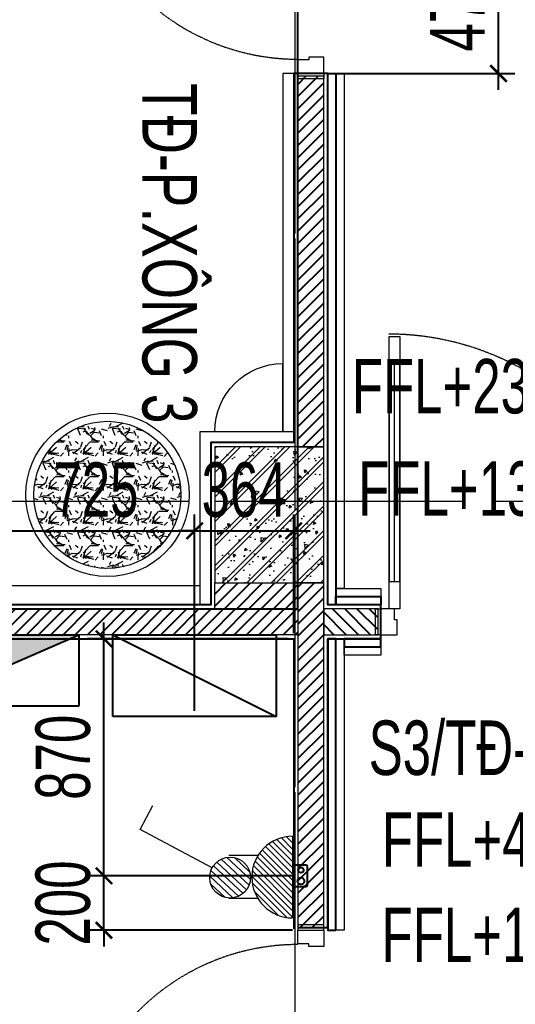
# Model space of a CAD drawing. Header units: millimetres. Extents: x -343543 to 400519, y -115663 to 104219.
# Drawn here: x -315775 to -313955, y 8153 to 11767 of the extents above; entities that cross this region are included whole.
import ezdxf
from ezdxf.xclip import XClip

# ---------------------------------------------------------------- set-up
doc = ezdxf.new("R2010")
doc.units = ezdxf.units.MM
doc.header["$XCLIPFRAME"] = 0
doc.linetypes.add('XREF MAT BANG TUONG XAY$0$01.Xref _MB T1$0$HIDDEN', pattern=[9.524999999999999, 6.35, -3.175])
doc.linetypes.add('XREF MAT BANG TUONG XAY$0$CENTER', pattern=[50.800000000000004, 31.75, -6.35, 6.35, -6.35])
doc.layers.get('0').update_dxf_attribs({"color": 231, "lineweight": 0})
doc.layers.get('DefPoints').update_dxf_attribs({"color": 191})
for name, color, linetype in [('0-----E-Lighting', 2, 'Continuous'), ('E-text', 3, 'Continuous'), ('Gen Điện', 6, 'Continuous'), ('HP', 1, 'Continuous'), ('XREF MAT BANG TUONG XAY$0$A-FNSH', 8, 'Continuous'), ('XREF MAT BANG TUONG XAY$0$A-FURN', 8, 'Continuous'), ('XREF MAT BANG TUONG XAY$0$A-PATT', 8, 'Continuous'), ('đế âm', 1, 'Continuous')]:
    doc.layers.add(name, color=color, linetype=linetype)
for name, color, linetype, lineweight in [('03. Xref_KyHieuChieuSang$0$1-INNO-E-Lighting', 3, 'Continuous', 5), ('1-INNO-E-Socket', 4, 'Continuous', 5), ('A-PATT', 252, 'Continuous', 9), ('A-SYMBOLS', 10, 'Continuous', 13), ('E - EQ', 10, 'Continuous', 25), ('RSA -DIM', 231, 'Continuous', 0), ('SME-E-POW-NOTE', 134, 'Continuous', 18), ('XREF MAT BANG TUONG XAY$0$$0$A-WALL-INT', 8, 'Continuous', 9), ('XREF MAT BANG TUONG XAY$0$01.Xref _MB T1$0$A-DOOR', 8, 'Continuous', 9), ('XREF MAT BANG TUONG XAY$0$01.Xref _MB T1$0$A-FNSH', 8, 'Continuous', 9), ('XREF MAT BANG TUONG XAY$0$01.Xref _MB T1$0$A-HIDD-LO', 8, 'XREF MAT BANG TUONG XAY$0$01.Xref _MB T1$0$HIDDEN', 9), ('XREF MAT BANG TUONG XAY$0$01.Xref _MB T1$0$A-WALL-INT', 8, 'Continuous', 9), ('XREF MAT BANG TUONG XAY$0$A-FINE', 8, 'Continuous', 25), ('XREF MAT BANG TUONG XAY$0$A-GRID', 8, 'XREF MAT BANG TUONG XAY$0$CENTER', 15), ('XREF MAT BANG TUONG XAY$0$A-WALL-INT', 8, 'Continuous', 9), ('XREF MAT BANG TUONG XAY$0$xref_IKIGAI_Cot$0$A-FNSH', 8, 'Continuous', 9), ('XREF MAT BANG TUONG XAY$0$xref_IKIGAI_Cot$0$A-PATT', 8, 'Continuous', 5)]:
    doc.layers.add(name, color=color, linetype=linetype, lineweight=lineweight)
doc.layers.add('fix lightting red', color=1, linetype='Continuous', lineweight=5, true_color=0xff0000)
doc.styles.add('SM-DIMTEXT', font='SME.shx', dxfattribs={"width": 0.7})
doc.styles.add('SM-TEXTTITLE', font='arial.ttf', dxfattribs={"width": 0.7, "height": 600})
doc.styles.add('SME-TEXT', font='sme.shx', dxfattribs={"width": 0.7})
doc.dimstyles.new('SDIM-100', dxfattribs={"dimscale": 100, "dimtxt": 2, "dimasz": 0.6, "dimexe": 0.6, "dimexo": 0.2, "dimgap": 0.5, "dimtad": 1, "dimdec": 0, "dimzin": 12, "dimtxsty": 'SM-DIMTEXT', "dimblk": 'ARCHTICK', "dimblk1": 'ARCHTICK', "dimblk2": 'ARCHTICK', "dimcen": 0.12, "dimdle": 0.6, "dimclrd": 7, "dimclre": 8, "dimadec": 0, "dimazin": 3, "dimtfac": 2, "dimtix": 1, "dimtmove": 1, "dimatfit": 3, "dimfxl": 1, "dimtzin": 0, "dimarcsym": 1})

# ---------------------------------------------------------------- blocks, each defined once
blk = doc.blocks.new('*U167')
at = {"color": 8}
blk.add_line((70.00000000000045, 99.99999999999963), (70.00000000000819, 900.0000000000579), dxfattribs=at)
for points in [[(50, -2.423323916802841e-13), (50.00000000000887, 1000.000000000058), (90.00000000000887, 1000.000000000058), (90, -4.333561340814704e-13)], [(50.00000000000045, 99.99999999999973), (90.00000000000045, 99.99999999999959), (90.00000000000819, 900.0000000000579), (50.00000000000819, 900.0000000000579)], [(19.99999999999955, -94.99998551682388), (79.99999999999932, -94.99998551682414), (79.99999999999977, -40.00000000000042), (69.99999999999977, -40.00000000000036), (70, -3.591605449536798e-13), (20, -1.026172985581946e-13)], [(1120.000000000058, -94.99998551683275), (1060.000000000058, -94.99998551683247), (1060.000000000058, -40.0000000000086), (1070.000000000058, -40.00000000000865), (1070.000000000058, -8.701678638499512e-12), (1120.000000000058, -8.929800175464593e-12)]]:
    blk.add_lwpolyline(points, close=True, dxfattribs=at)
at = {"layer": 'XREF MAT BANG TUONG XAY$0$01.Xref _MB T1$0$A-FNSH', "color": 8}
for points in [[(19.99999999999955, -94.99998551682388), (-4.547473508864641e-13, -94.99998551682377), (0, 0), (20, -1.026172985581946e-13)], [(1120.000000000058, -94.99998551683275), (1140.000000000058, -94.9999855168328), (1140.000000000058, -9.003995764592384e-12), (1120.000000000058, -8.929800175464593e-12)]]:
    blk.add_lwpolyline(points, close=True, dxfattribs=at)
at = {"layer": 'XREF MAT BANG TUONG XAY$0$01.Xref _MB T1$0$A-HIDD-LO', "color": 8, "ltscale": 0.3}
blk.add_arc((47.50000000000159, -2.12452210895869e-13), 1008.333333333387, 359.9999999999996, 90, dxfattribs=at)
blk = doc.blocks.new('*U164')
at = {"color": 8}
blk.add_line((-69.99999999999969, 100.0000000000002), (-70.00000000000114, 699.9999999999711), dxfattribs=at)
for points in [[(-50, 1.56319401867222e-13), (-50.00000000000084, 799.999999999971), (-90.00000000000085, 799.9999999999712), (-90, 2.842170943040401e-13)], [(-49.9999999999997, 100.0000000000001), (-89.99999999999969, 100.0000000000003), (-90.00000000000114, 699.9999999999712), (-50.00000000000114, 699.999999999971)], [(-919.9999999999711, -94.98306980792928), (-859.9999999999711, -94.98306980792947), (-859.999999999971, -40.00000000000015), (-869.999999999971, -40.00000000000012), (-869.9999999999709, -1.70530256582424e-13), (-919.9999999999709, 0)], [(-20.00000000000041, -94.98306980792918), (-80.00000000000017, -94.98306980792896), (-80.00000000000014, -39.99999999999978), (-70.00000000000014, -39.99999999999979), (-70, 1.989519660128281e-13), (-20, 5.684341886080801e-14)]]:
    blk.add_lwpolyline(points, close=True, dxfattribs=at)
at = {"layer": 'XREF MAT BANG TUONG XAY$0$01.Xref _MB T1$0$A-FNSH', "color": 8}
for points in [[(-919.9999999999711, -94.98306980792928), (-939.9999999999711, -94.98306980792916), (-939.9999999999709, 8.526512829121202e-14), (-919.9999999999709, 0)], [(-20.00000000000041, -94.98306980792918), (-2.975808282895906e-13, -94.98306980792923), (0, 0), (-20, 5.684341886080801e-14)]]:
    blk.add_lwpolyline(points, close=True, dxfattribs=at)
at = {"layer": 'XREF MAT BANG TUONG XAY$0$01.Xref _MB T1$0$A-HIDD-LO', "color": 8, "ltscale": 0.3}
blk.add_arc((-42.49999999999932, 1.463717976809085e-13), 824.9999999999739, 89.99999999999962, 180, dxfattribs=at)
blk = doc.blocks.new('XREF MAT BANG TUONG XAY$0$00.xref_IKIGAI_Truc')
at = {"layer": 'XREF MAT BANG TUONG XAY$0$A-GRID', "color": 8, "ltscale": 20}
for points in [[(23800, -3895.000007497932), (23800, 22924.43548412589)], [(-2907.525181142613, 10000), (42750.0013740146, 10000)]]:
    blk.add_lwpolyline(points, dxfattribs=at)
blk = doc.blocks.new('*U165')
at = {"color": 8}
blk.add_line((70.00000000000045, 99.99999999999963), (70.00000000000671, 699.9999999999415), dxfattribs=at)
for points in [[(50, -2.423323916802836e-13), (50.00000000000716, 799.9999999999415), (90.00000000000728, 799.9999999999415), (90, -4.333561340814704e-13)], [(50.00000000000045, 99.99999999999973), (90.00000000000045, 99.99999999999959), (90.00000000000671, 699.9999999999415), (50.00000000000671, 699.9999999999415)], [(19.99999999999966, -94.99998551682388), (79.99999999999943, -94.99998551682414), (79.99999999999989, -40.00000000000042), (69.99999999999989, -40.00000000000036), (70, -3.591605449536798e-13), (20, -1.026172985581946e-13)], [(919.9999999999412, -94.99998551683116), (859.9999999999412, -94.99998551683088), (859.9999999999416, -40.00000000000701), (869.9999999999416, -40.00000000000706), (869.9999999999418, -7.107071464308561e-12), (919.9999999999418, -7.335193001273643e-12)]]:
    blk.add_lwpolyline(points, close=True, dxfattribs=at)
at = {"layer": 'XREF MAT BANG TUONG XAY$0$01.Xref _MB T1$0$A-FNSH', "color": 8}
for points in [[(19.99999999999966, -94.99998551682388), (-4.547473508864641e-13, -94.99998551682377), (0, 0), (20, -1.026172985581946e-13)], [(919.9999999999412, -94.99998551683116), (939.9999999999412, -94.99998551683119), (939.9999999999418, -7.409388590401433e-12), (919.9999999999418, -7.335193001273643e-12)]]:
    blk.add_lwpolyline(points, close=True, dxfattribs=at)
at = {"layer": 'XREF MAT BANG TUONG XAY$0$01.Xref _MB T1$0$A-HIDD-LO', "color": 8, "ltscale": 0.3}
blk.add_arc((42.49999999999864, -1.924822268344633e-13), 824.9999999999471, 359.9999999999996, 90, dxfattribs=at)
blk = doc.blocks.new('XREF MAT BANG TUONG XAY$0$xref_IKIGAI_Cot')
at = {"layer": 'XREF MAT BANG TUONG XAY$0$xref_IKIGAI_Cot$0$A-PATT'}
h = blk.add_hatch(dxfattribs=at)
h.set_pattern_fill('BT-01', color=8, scale=15, angle=180, pattern_type=2)
h.set_pattern_definition([(230, (23725.00135492516, 9920.000000172178), (-107.589027390113, 9.412820247389279), [11.25, -123.75]), (175, (23725.00135492516, 9920.000000172178), (20.81270004194999, -112.8288200550018), [9, -99]), (280.4514, (23716.03560292516, 9920.784401172177), (-86.77640725710324, -103.415931309143), [9.5610285, -105.1713168]), (226.1842, (23725.00135492516, 9890.000000172178), (-160.0861572938467, 24.82785214935273), [16.875, -185.625]), (276.6356, (23711.66084317516, 9892.068996222177), (-140.1994058323055, -146.1176806350662), [14.3415432, -157.75695]), (171.1842, (23725.00135492516, 9890.000000172178), (-140.1992917700441, -146.1177901387987), [13.5, -148.5]), (201, (23710.00135492516, 9897.500000172178), (-89.53605781776923, 60.39283359980084), [11.25, -123.75]), (146, (23710.00135492516, 9897.500000172178), (-36.49729978823727, -108.772506757028), [8.999999999999998, -98.99999999999999]), (251.4514, (23702.54001997516, 9902.532741072177), (-126.0333942872235, -48.37957450649284), [9.5610285, -105.1713168]), (217.5, (23725.00135492516, 9920.000000172178), (-1.823978297593607, -49.93407807469672), [0, -97.8, 0, -100.5, 0, -99.375]), (187.5, (23725.00135492516, 9920.000000172178), (-39.4604306163223, -59.16175678235403), [0, -57.29999999999999, 0, -95.54999999999998, 0, -37.87499999999999]), (147.4999999999999, (23758.45135492516, 9920.000000172178), (-80.07336542586135, 3.383230760156973), [0, -37.5, 0, -117, 0, -155.25]), (137.5, (23773.45135492516, 9920.000000172178), (-87.47792540135794, -15.01574734984765), [0, -48.75, 0, -77.69999999999999, 0, -110.25]), (225, (23725.00135492516, 9920.000000172178), (45.0780573006424, -45.07805730064241), []), (225, (23725.00135492516, 9901.625000172178), (45.0780573006424, -45.07805730064241), [])])
h.paths.add_polyline_path([(23905.00135492516, 10200.00000017218), (23505.00135492516, 10200.00000017218), (23505.00135492516, 9700.000000172178), (23905.00135492516, 9700.000000172178)])
at = {"layer": 'XREF MAT BANG TUONG XAY$0$A-GRID', "color": 8, "ltscale": 20}
for points in [[(23800, -3895.000007497932), (23800, 22924.43548412589)], [(-2907.525181142613, 10000), (42750.0013740146, 10000)]]:
    blk.add_lwpolyline(points, dxfattribs=at)
at = {"layer": 'XREF MAT BANG TUONG XAY$0$xref_IKIGAI_Cot$0$A-FNSH', "color": 8}
blk.add_lwpolyline([(23905.00135492516, 10200.00000017218), (23505.00135492516, 10200.00000017218), (23505.00135492516, 9700.000000172178), (23905.00135492516, 9700.000000172178)], close=True, dxfattribs=at)
blk = doc.blocks.new('*U239')
at = {"layer": 'XREF MAT BANG TUONG XAY$0$A-PATT'}
h = blk.add_hatch(dxfattribs=at)
h.set_pattern_fill('ANSI31', color=8, scale=10)
h.set_pattern_definition([(45, (43066.79105138639, -11178.56439682681), (-22.45064030267288, 22.45064030267288), [])])
h.paths.add_polyline_path([(-38.69831128977239, 47.5), (7581.30310214434, 47.5), (7581.30310214434, -47.5), (-38.69831128977239, -47.5)])
at = {"layer": 'XREF MAT BANG TUONG XAY$0$A-WALL-INT', "color": 8}
blk.add_lwpolyline([(-38.69831128977239, 47.5), (7581.30310214434, 47.5), (7581.30310214434, -47.5), (-38.69831128977239, -47.5)], close=True, dxfattribs=at)
blk = doc.blocks.new('*U237')
at = {"layer": 'XREF MAT BANG TUONG XAY$0$A-PATT'}
h = blk.add_hatch(dxfattribs=at)
h.set_pattern_fill('ANSI31', color=8, scale=10)
h.set_pattern_definition([(45, (36711.78865714205, -11178.56439682681), (-22.45064030267288, 22.45064030267288), [])])
h.paths.add_polyline_path([(-38.69831128977239, 47.5), (1226.300707899991, 47.5), (1226.300707899991, -47.5), (-38.69831128977239, -47.5)])
at = {"layer": 'XREF MAT BANG TUONG XAY$0$A-WALL-INT', "color": 8}
blk.add_lwpolyline([(-38.69831128977239, 47.5), (1226.300707899991, 47.5), (1226.300707899991, -47.5), (-38.69831128977239, -47.5)], close=True, dxfattribs=at)
blk = doc.blocks.new('*U242')
at = {"layer": 'XREF MAT BANG TUONG XAY$0$A-PATT'}
h = blk.add_hatch(dxfattribs=at)
h.set_pattern_fill('ANSI31', color=8, scale=10)
h.set_pattern_definition([(45, (36806.78954159181, -11178.56439682681), (-22.45064030267288, 22.45064030267288), [])])
h.paths.add_polyline_path([(-38.69831128977239, 47.5), (1321.301592349759, 47.5), (1321.301592349759, -47.5), (-38.69831128977239, -47.5)])
at = {"layer": 'XREF MAT BANG TUONG XAY$0$A-WALL-INT', "color": 8}
blk.add_lwpolyline([(-38.69831128977239, 47.5), (1321.301592349759, 47.5), (1321.301592349759, -47.5), (-38.69831128977239, -47.5)], close=True, dxfattribs=at)
blk = doc.blocks.new('*U263')
at = {"layer": 'XREF MAT BANG TUONG XAY$0$A-PATT'}
h = blk.add_hatch(dxfattribs=at)
h.set_pattern_fill('ANSI31', color=8, scale=10)
h.set_pattern_definition([(45, (35751.78042193659, -11178.56439682681), (-22.45064030267288, 22.45064030267288), [])])
h.paths.add_polyline_path([(-38.69831128977239, 47.5), (266.2924726945494, 47.5), (266.2924726945494, -47.5), (-38.69831128977239, -47.5)])
at = {"layer": 'XREF MAT BANG TUONG XAY$0$A-WALL-INT', "color": 8}
blk.add_lwpolyline([(-38.69831128977239, 47.5), (266.2924726945494, 47.5), (266.2924726945494, -47.5), (-38.69831128977239, -47.5)], close=True, dxfattribs=at)
blk = doc.blocks.new('*U268')
at = {"layer": 'XREF MAT BANG TUONG XAY$0$A-PATT'}
h = blk.add_hatch(dxfattribs=at)
h.set_pattern_fill('ANSI31', color=8, scale=10)
h.set_pattern_definition([(45, (35646.78031495842, -11178.56439682681), (-22.45064030267288, 22.45064030267288), [])])
h.paths.add_polyline_path([(-38.69831128977239, 47.5), (161.2923657163628, 47.50000000000364), (161.2923657163628, -47.49999999999636), (-38.69831128977239, -47.5)])
at = {"layer": 'XREF MAT BANG TUONG XAY$0$A-WALL-INT', "color": 8}
blk.add_lwpolyline([(-38.69831128977239, 47.5), (161.2923657163628, 47.50000000000364), (161.2923657163628, -47.49999999999636), (-38.69831128977239, -47.5)], close=True, dxfattribs=at)
blk = doc.blocks.new('XREF MAT BANG NOI THAT')
h = blk.add_hatch()
h.set_pattern_fill('GRAVEL', color=8, scale=5)
h.set_pattern_definition([(228.0128, (91.44, 127), (-1016.000863294801, -1143.001404475629), [17.08605, -1691.525]), (184.9697, (80.00999999999999, 114.3), (1524.002465308956, 126.9991037693729), [29.32025, -2902.7]), (132.5104, (50.8, 111.76), (1269.999075916585, -1397.00136462302), [20.6741, -2046.735]), (267.2737, (1.27, 80.00999999999999), (126.9994485414086, 2539.999182668321), [26.70025, -2643.32]), (292.8337, (0, 53.34), (-635.0018027750953, 1524.000866502556), [26.1817, -2591.99]), (357.2737, (10.16, 29.21), (-2539.999182668321, 126.9994485414088), [26.70025, -2643.32]), (37.6942, (36.83000000000001, 27.94), (-1651.001043061997, -1269.998867849245), [35.30969999999999, -3495.655000000001]), (72.2553, (64.77000000000001, 49.53), (889.0017782733598, 2794.00081030182), [33.336, -3300.265]), (121.4296, (74.92999999999999, 81.28), (-1016.000261763224, 1650.998057998635), [26.79065, -2652.275]), (175.2364, (60.96, 104.14), (1396.998902652723, -126.9988081360578), [30.58565, -1498.695]), (222.3974, (30.48, 106.68), (-1524.000045861985, -1396.998182531848), [39.5539, -3915.84]), (138.8141, (127, 78.74), (-888.9994337112369, 761.9988278562003), [13.50025, -1336.53]), (171.4692, (116.84, 87.63), (1650.99747977957, -254.0006400022849), [25.68409999999999, -2542.73]), (225, (91.44, 91.44), (-2.664535259100376e-14, -126.9999134350099), [17.96045, -161.6445]), (203.1986, (82.55000000000001, 106.68), (635.0021412795417, 254.0011137153132), [9.67205, -957.5299999999999]), (291.8014, (73.66000000000001, 102.87), (-127.0000890947255, 381.0002454365932), [13.6783, -670.24]), (30.9638, (78.74, 90.17000000000002), (380.9995977404113, 254.0001979330276), [22.216, -718.3149999999998]), (161.5651, (97.78999999999999, 101.6), (254.0001159090491, -126.9998111232538), [16.06435, -385.545]), (16.38950000000001, (0, 102.87), (1270.000700698468, 380.9992074983902), [22.5044, -2227.94]), (70.3462, (21.59, 109.22), (-507.9985844338254, -1396.99802442725), [18.87995, -1869.11]), (293.1986, (97.78999999999999, 127), (-254.0011137153132, 635.0021412795417), [19.344, -947.86]), (343.6105, (105.41, 109.22), (-1270.000700698467, 380.9992074983905), [22.5044, -2227.94]), (339.444, (0, 24.13), (-635.0007882127956, 253.9996918025069), [21.70175, -1063.385]), (294.7751, (20.32, 16.51), (-634.998520181342, 1396.999351307834), [18.18359999999999, -1800.18]), (66.80140000000002, (99.06, 0), (254.0011137153134, 635.0021412795415), [19.344, -947.86]), (17.354, (106.68, 17.78), (-1651.000089092998, -507.9992337802816), [21.28915, -2107.619999999999]), (69.444, (36.83000000000001, 0), (-253.9996918025072, -635.0007882127953), [10.8509, -1074.24]), (101.3099, (91.44, 0), (-126.9993731443674, 507.9983730451311), [6.47575, -641.1]), (165.9638, (90.17000000000002, 6.35), (381.0002677348587, -126.9997802061821), [26.1817, -497.4525]), (186.0090000000001, (64.77000000000001, 12.7), (1269.998127221397, 126.9997034273929), [24.26335, -2402.07]), (303.6901, (78.74, 78.74), (-127.0000435653616, 253.999754961592), [18.3162, -439.589]), (353.1572, (88.9, 63.5), (2159.000892832171, -254.001137582742), [31.97785, -3165.8]), (60.94540000000001, (120.65, 59.69), (-507.9988182914545, -888.9978805417061), [13.0754, -1294.47]), (90, (127, 71.12), (-127, 127), [7.62, -119.38]), (120.2564, (62.23, 16.51), (507.9989233418055, -888.9995516238781), [17.64335, -1746.695]), (48.01280000000001, (53.34, 31.75), (1016.0008632948, 1143.001404475629), [34.17215, -1674.44]), (0, (76.2, 57.15), (127, 127), [33.02, -93.97999999999999]), (325.3048, (109.22, 57.15), (-1269.997799547685, 889.0000845242382), [20.0805, -1987.965]), (254.0546, (125.73, 45.72), (-127.0003239850737, -508.0012101601814), [18.49145, -906.085]), (207.646, (120.65, 27.94), (-2412.999152451136, -1270.00079873617), [30.10725, -2980.625]), (175.4261, (93.97999999999999, 13.97), (-1651.000380237375, 126.9993855609731), [31.85145, -3153.29]), (175.4261, (93.97999999999999, 13.97), (-1651.000380237375, 126.9993855609731), [31.85145, -3153.29])])
edge = h.paths.add_edge_path()
edge.add_arc((23110.77654248249, 10023.32097463592), 270, 180, 540)
at = {"color": 8}
for radius in [300, 270]:
    blk.add_circle((23110.77654248249, 10023.32097463592), radius, dxfattribs=at)
blk = doc.blocks.new('01.Xref _MB T1')
at = {"layer": 'XREF MAT BANG TUONG XAY$0$$0$A-WALL-INT', "color": 8}
for points in [[(23980.00768889135, 9680.000012301378), (23950.00768889135, 9680.000012294917), (23950.00988767428, 11569.99980004278), (23980.00988767428, 11569.99980004924)], [(24114.99150487117, 9679.980401614836), (24114.99150487763, 9649.980401614836), (23950.0076888978, 9650.000012294917), (23950.00768889135, 9680.000012294917)], [(23980.00793996577, 8425.000738292792), (23950.00793996577, 8425.000738286331), (23949.99807902015, 9495.000017703716), (23979.99807902015, 9495.000017710174)], [(23979.99836948819, 9434.994189609457), (23979.99809170843, 9464.994189608173), (24114.99186478354, 9465.003132788255), (24114.9921425633, 9435.003132789543)]]:
    blk.add_lwpolyline(points, close=True, dxfattribs=at)
at = {"layer": 'XREF MAT BANG TUONG XAY$0$01.Xref _MB T1$0$A-WALL-INT', "color": 8}
for points in [[(23795.00142333847, 11569.99979988844), (23755.01008219057, 11569.99980020358), (23755.01008219057, 10254.99998942119)], [(23795.00141297612, 10254.99998670262), (23450.01062877173, 10254.99998942118), (23450.01062877173, 9619.999989421216)]]:
    blk.add_lwpolyline(points, dxfattribs=at)
blk.add_lwpolyline([(22210.00141308866, 9689.999989421216), (23450.01062877173, 9689.999989421216), (23450.01062877173, 9619.999989421216), (22210.00141308866, 9619.999989421216)], close=True, dxfattribs=at)
at = {"layer": 'XREF MAT BANG TUONG XAY$0$A-FINE', "color": 8}
blk.add_lwpolyline([(16189.99999931683, 9604.999989421216), (23810.00141265388, 9604.999989421216), (23810.00141265644, 14605.00000237583), (16189.99999931939, 14605.00000237583)], close=True, dxfattribs=at)
at = {"layer": 'XREF MAT BANG TUONG XAY$0$A-FNSH', "color": 8}
for points in [[(23810.01068324504, 8435.000970231877), (23920.00211191265, 8435.000970228824), (23920.00142163211, 9495.000017703716), (24114.9915870478, 9494.989748242215), (24114.9915048715, 9619.989736890011), (23920.00139505479, 9620.0000121524), (23919.99909035853, 11570.00001879016), (23795.00142333847, 11570.00001879009), (23795.00141266092, 10214.99998942119), (23490.01062877173, 10214.99998942118), (23490.01062877173, 9619.999989421216), (20000.0099798869, 9619.999989421216)], [(23794.99213549109, 7520.000897501001), (23794.99213549109, 7424.999989391383), (23589.99213539262, 7424.999989391385), (23589.99213539262, 7310.000001368795), (21315.00010991409, 7310.000000373273), (21315.00010954468, 9494.999984810442), (23794.98287727367, 9494.997038621268), (23794.98287727367, 8430.000924782056)]]:
    blk.add_lwpolyline(points, dxfattribs=at)
at = {"layer": 'XREF MAT BANG TUONG XAY$0$A-FURN', "color": 8}
for points in [[(23949.99909041648, 11570.00001879016), (23950.0076897225, 9620.000012144923), (23920.00768966455, 9620.000012144923), (23919.99909035853, 11570.00001879016)], [(23950.00747015043, 9649.989215037123), (24114.99150487763, 9649.980401614836), (24114.99150487763, 9619.980401556886), (23950.00747015043, 9619.989214979174)], [(23950.0021119706, 8425.001003425305), (23950.00142169006, 9495.000017703716), (23920.00142163211, 9495.000017703716), (23920.00211191265, 8425.001003425305)], [(23979.99835679345, 9465.000017605798), (24114.99186481449, 9464.999790118343), (24114.9915870412, 9494.999790175008), (23979.99807902015, 9495.00001766246)]]:
    blk.add_lwpolyline(points, close=True, dxfattribs=at)
at = {"color": 8}
blk.add_blockref('XREF MAT BANG TUONG XAY$0$00.xref_IKIGAI_Truc', (0.000109863918623887, 0), dxfattribs=at)
ref = blk.add_blockref('XREF MAT BANG TUONG XAY$0$xref_IKIGAI_Cot', (-0.009273172880057245, -1.075099498848431e-05), dxfattribs=at)
XClip(ref).set_block_clipping_path([(-1610.3425959282936, -2225.6693134198044), (41829.12952086335, 21555.881957526355)])
at = {"layer": 'XREF MAT BANG TUONG XAY$0$01.Xref _MB T1$0$A-DOOR', "color": 8, "extrusion": (-1.423519046342821e-14, 2.819433481905707e-13, -1), "xscale": -1, "zscale": -1, "rotation": 269.9999623331528}
blk.add_blockref('*U164', (-23810.01833035221, 12489.99984742171), dxfattribs=at)
at = {"layer": 'XREF MAT BANG TUONG XAY$0$01.Xref _MB T1$0$A-DOOR', "color": 8, "extrusion": (2.819433481905695e-13, 1.423519046342822e-14, -1), "xscale": -1, "zscale": -1, "rotation": 359.9999623331527}
blk.add_blockref('*U167', (-24094.99203080566, 9604.999855283748, 6.930151730318642e-09), dxfattribs=at)
at = {"layer": 'XREF MAT BANG TUONG XAY$0$01.Xref _MB T1$0$A-DOOR', "color": 8, "extrusion": (-1.423519046342826e-14, 2.819433481905707e-13, -1), "xscale": -1, "zscale": -1, "rotation": 269.9999623331528}
blk.add_blockref('*U165', (-23809.99214981895, 7505.000940971573, 1.781710408059664e-09), dxfattribs=at)
at = {"layer": 'XREF MAT BANG TUONG XAY$0$A-FURN', "color": 8, "xscale": -1}
for name, p, rotation in [('*U242', (23857.50140434365, 10238.69838686078), 270), ('*U237', (23857.50140474601, 8473.699281521194), 270), ('*U268', (23943.69971603592, 9557.49999997342), 180)]:
    blk.add_blockref(name, p, dxfattribs=dict(at, rotation=rotation))
at = {"layer": 'XREF MAT BANG TUONG XAY$0$A-FURN', "color": 8}
for name, p in [('*U263', (23543.69039304205, 9652.499989421183)), ('*U239', (16228.69831050955, 9557.49999997342))]:
    blk.add_blockref(name, p, dxfattribs=at)
at = {"layer": 'A-PATT', "color": 8}
blk.add_blockref('XREF MAT BANG NOI THAT', (0, 0), dxfattribs=at)
blk = doc.blocks.new('A$Cc4c314a7')
at = {"layer": 'HP'}
blk.add_lwpolyline([(-300, -300), (-300, 0), (300, 0), (300, -300)], close=True, dxfattribs=at)
blk.add_lwpolyline([(-300, 0), (300, -300)], dxfattribs=at)
blk = doc.blocks.new('*U26')
h = blk.add_hatch(color=9)
h.dxf.hatch_style = 1
h.paths.add_polyline_path([(-350.0000000000002, 400.0000000000144), (1.77635683940025e-13, -399.9999999999854), (-1.77635683940025e-13, 400.0000000000146)])
for p, q in [((-349.9999999999998, -399.9999999999856), (-350.0000000000002, 400.0000000000144)), ((-350.0000000000002, 400.0000000000144), (1.77635683940025e-13, -399.9999999999854)), ((-1.77635683940025e-13, 400.0000000000146), (-350.0000000000002, 400.0000000000144)), ((-1.77635683940025e-13, 400.0000000000146), (1.77635683940025e-13, -399.9999999999854)), ((1.77635683940025e-13, -399.9999999999854), (-349.9999999999998, -399.9999999999856))]:
    blk.add_line(p, q)
blk = doc.blocks.new('*U28')
at = {"layer": '1-INNO-E-Socket'}
h = blk.add_hatch(dxfattribs=at)
h.set_pattern_fill('ANSI31,O', scale=106.9952186539541)
h.set_pattern_definition([(45, (-641.9713119237276, -356.6507288465145), (-9.457130583093537, 9.457130583093537), [])])
h.paths.add_polyline_path([(124.8277550962812, 0, 1), (-124.8277550962812, 0)])
for p, q in [((-65.6896551293321, 106.1453609507516), (-65.6896551293321, 195.3080431623821)), ((65.6896551293321, 106.1453609507516), (65.6896551293321, 195.3080431623821)), ((124.8277550962812, 0), (-124.8277550962812, 0)), ((109.375, 0), (-109.375, 0))]:
    blk.add_line(p, q, dxfattribs=at)
blk.add_arc((0, 0), 124.8277550962798, 0, 180, dxfattribs=at)
blk = doc.blocks.new('*X86')
at = {"color": 0}
for p, q in [((10925.35534641637, 54067.7078335606), (11007.2921664394, 54149.64465358363)), ((10928.37434975985, 54097.24334119857), (10977.75665880143, 54146.62565024015)), ((10930.63708415825, 54046.47306700799), (11028.52693299201, 54144.36291584175)), ((10940.2927761634, 54029.61225471863), (11045.38774528137, 54134.7072238366)), ((10953.41731944371, 54016.22029370445), (11058.77970629555, 54121.58268055629)), ((10969.98252428265, 54006.26899424889), (11068.7310057511, 54105.01747571735)), ((10990.7968314624, 54000.56679713415), (11074.43320286585, 54084.2031685376)), ((11019.26230986445, 54002.5157712417), (11072.4842287583, 54055.73769013555))]:
    blk.add_line(p, q, dxfattribs=at)
blk = doc.blocks.new('*U87')
at = {"layer": '03. Xref_KyHieuChieuSang$0$1-INNO-E-Lighting', "color": 2}
for p, q in [((36.00000000024011, 62.35382907289386), (180.0000000012005, 311.7691453644693)), ((180.0000000012005, 311.7691453644766), (263.1384387650614, 263.7691453641564))]:
    blk.add_line(p, q, dxfattribs=at)
blk.add_circle((0, 0), 72.00000000048021, dxfattribs=at)
at = {"layer": '03. Xref_KyHieuChieuSang$0$1-INNO-E-Lighting', "color": 2, "xscale": 0.9600000000064028, "yscale": 0.9600000000064028, "zscale": 0.9600000000064028}
blk.add_blockref('*X86', (-10560.00000007043, -51912.00000034623), dxfattribs=at)
blk = doc.blocks.new('_ArchTick')
at = {"color": 0, "linetype": 'ByBlock', "const_width": 0.15}
blk.add_lwpolyline([(-0.5, -0.5), (0.5, 0.5)], dxfattribs=at)
blk = doc.blocks.new('*D557')
at = {"layer": 'DefPoints', "color": 0, "linetype": 'Continuous', "ltscale": 1000, "transparency": 16777216}
for p in [(-315132.6851744814, 9891.19246987233), (-315857.3742431261, 9247.499992305646, 0.0003829767654196793), (-315132.6851744814, 9209.999991965044)]:
    blk.add_point(p, dxfattribs=at)
at = {"layer": 'RSA -DIM', "color": 8, "linetype": 'Continuous', "lineweight": -2, "ltscale": 1000, "transparency": 16777216}
for p, q in [((-315857.3742431261, 9267.499992305646), (-315857.3742431261, 9951.19246987233)), ((-315132.6851744814, 9229.999991965044), (-315132.6851744814, 9951.19246987233))]:
    blk.add_line(p, q, dxfattribs=at)
at = {"layer": 'RSA -DIM', "color": 7, "linetype": 'Continuous', "lineweight": -2, "ltscale": 1000, "transparency": 16777216}
blk.add_line((-315917.3742431261, 9891.19246987233), (-315072.6851744814, 9891.19246987233), dxfattribs=at)
at = {"layer": 'RSA -DIM', "color": 7, "linetype": 'Continuous', "lineweight": -2, "ltscale": 1000, "transparency": 16777216, "xscale": 60, "yscale": 60, "zscale": 60, "rotation": 180}
blk.add_blockref('_ArchTick', (-315857.3742431261, 9891.19246987233), dxfattribs=at)
at = {"layer": 'RSA -DIM', "color": 7, "linetype": 'Continuous', "lineweight": -2, "ltscale": 1000, "transparency": 16777216, "xscale": 60, "yscale": 60, "zscale": 60}
blk.add_blockref('_ArchTick', (-315132.6851744814, 9891.19246987233), dxfattribs=at)
at = {"layer": 'RSA -DIM', "color": 0, "linetype": 'Continuous', "ltscale": 1000, "transparency": 16777216, "insert": (-315495.0297088037, 10041.19246987233), "char_height": 200, "attachment_point": 5, "style": 'SM-DIMTEXT'}
blk.add_mtext('725', dxfattribs=at)
blk = doc.blocks.new('*D558')
at = {"layer": 'DefPoints', "color": 0, "linetype": 'Continuous', "ltscale": 1000, "transparency": 16777216}
for p in [(-314768.4954677259, 9891.19246987233), (-314768.4954677259, 9494.997038621295), (-315132.6851744814, 9209.999991965044)]:
    blk.add_point(p, dxfattribs=at)
at = {"layer": 'RSA -DIM', "color": 8, "linetype": 'Continuous', "lineweight": -2, "ltscale": 1000, "transparency": 16777216}
for p, q in [((-315132.6851744814, 9229.999991965044), (-315132.6851744814, 9951.19246987233)), ((-314768.4954677259, 9514.997038621295), (-314768.4954677259, 9951.19246987233))]:
    blk.add_line(p, q, dxfattribs=at)
at = {"layer": 'RSA -DIM', "color": 7, "linetype": 'Continuous', "lineweight": -2, "ltscale": 1000, "transparency": 16777216}
for p, q in [((-315132.6851744814, 9891.19246987233), (-315192.6851744814, 9891.19246987233)), ((-315132.6851744814, 9891.19246987233), (-314768.4954677259, 9891.19246987233)), ((-314768.4954677259, 9891.19246987233), (-314708.4954677259, 9891.19246987233))]:
    blk.add_line(p, q, dxfattribs=at)
at = {"layer": 'RSA -DIM', "color": 7, "linetype": 'Continuous', "lineweight": -2, "ltscale": 1000, "transparency": 16777216, "xscale": 60, "yscale": 60, "zscale": 60}
blk.add_blockref('_ArchTick', (-315132.6851744814, 9891.19246987233), dxfattribs=at)
at = {"layer": 'RSA -DIM', "color": 7, "linetype": 'Continuous', "lineweight": -2, "ltscale": 1000, "transparency": 16777216, "xscale": 60, "yscale": 60, "zscale": 60, "rotation": 180}
blk.add_blockref('_ArchTick', (-314768.4954677259, 9891.19246987233), dxfattribs=at)
at = {"layer": 'RSA -DIM', "color": 0, "linetype": 'Continuous', "ltscale": 1000, "transparency": 16777216, "insert": (-314950.5903211037, 10041.19246987233), "char_height": 200, "attachment_point": 5, "style": 'SM-DIMTEXT'}
blk.add_mtext('364', dxfattribs=at)
blk = doc.blocks.new('*D562')
at = {"layer": 'DefPoints', "color": 0, "linetype": 'Continuous', "ltscale": 1000, "transparency": 16777216}
for p in [(-315465.4790686395, 8625.000940971348), (-314753.4867999984, 8625.00094097135), (-314753.4867999984, 8425.00094097135)]:
    blk.add_point(p, dxfattribs=at)
at = {"layer": 'RSA -DIM', "color": 7, "linetype": 'Continuous', "lineweight": -2, "ltscale": 1000, "transparency": 16777216}
for p, q in [((-315465.4790686395, 8625.000940971348), (-315465.4790686395, 8685.000940971348)), ((-315465.4790686395, 8425.000940971348), (-315465.4790686395, 8625.000940971348)), ((-315465.4790686395, 8425.000940971348), (-315465.4790686395, 8365.000940971348))]:
    blk.add_line(p, q, dxfattribs=at)
at = {"layer": 'RSA -DIM', "color": 8, "linetype": 'Continuous', "lineweight": -2, "ltscale": 1000, "transparency": 16777216}
for p, q in [((-314773.4867999984, 8625.00094097135), (-315525.4790686395, 8625.000940971348)), ((-314773.4867999984, 8425.00094097135), (-315525.4790686395, 8425.000940971348))]:
    blk.add_line(p, q, dxfattribs=at)
at = {"layer": 'RSA -DIM', "color": 7, "linetype": 'Continuous', "lineweight": -2, "ltscale": 1000, "transparency": 16777216, "xscale": 60, "yscale": 60, "zscale": 60}
for p, rotation in [((-315465.4790686395, 8625.000940971348), 270), ((-315465.4790686395, 8425.000940971348), 90)]:
    blk.add_blockref('_ArchTick', p, dxfattribs=dict(at, rotation=rotation))
at = {"layer": 'RSA -DIM', "color": 0, "linetype": 'Continuous', "ltscale": 1000, "transparency": 16777216, "insert": (-315615.4790686395, 8525.000940971437), "char_height": 200, "attachment_point": 5, "rotation": 90, "style": 'SM-DIMTEXT'}
blk.add_mtext('200', dxfattribs=at)
blk = doc.blocks.new('đế âm 78')
at = {"layer": 'Gen Điện', "ltscale": 30}
blk.add_lwpolyline([(5501258.113785517, -3862344.867861336), (5501258.113785517, -3862422.867861336), (5501303.113785517, -3862422.867861336, 0.414213562373095), (5501308.113785517, -3862417.867861336), (5501308.113785517, -3862349.867861336, 0.414213562373095), (5501303.113785517, -3862344.867861336), (5501258.113785517, -3862344.867861336)], format="xyb", dxfattribs=at)
blk.add_lwpolyline([(5501261.116785519, -3862344.867861336), (5501261.116785519, -3862422.867861336)], dxfattribs=at)
for centre, radius in [((5501284.557468598, -3862362.867861336), 10), ((5501284.557468598, -3862402.867861336), 12.5)]:
    blk.add_circle(centre, radius, dxfattribs=at)
blk = doc.blocks.new('*D563')
at = {"layer": 'DefPoints', "color": 0, "linetype": 'Continuous', "ltscale": 1000, "transparency": 16777216}
for p in [(-315465.4790686396, 9494.997038621297), (-314768.495467726, 9494.997038621299), (-314753.4867999984, 8625.00094097135)]:
    blk.add_point(p, dxfattribs=at)
at = {"layer": 'RSA -DIM', "color": 7, "linetype": 'Continuous', "lineweight": -2, "ltscale": 1000, "transparency": 16777216}
blk.add_line((-315465.4790686396, 8565.000940971348), (-315465.4790686396, 9554.997038621297), dxfattribs=at)
at = {"layer": 'RSA -DIM', "color": 8, "linetype": 'Continuous', "lineweight": -2, "ltscale": 1000, "transparency": 16777216}
for p, q in [((-314788.495467726, 9494.997038621299), (-315525.4790686396, 9494.997038621297)), ((-314773.4867999984, 8625.00094097135), (-315525.4790686396, 8625.000940971348))]:
    blk.add_line(p, q, dxfattribs=at)
at = {"layer": 'RSA -DIM', "color": 7, "linetype": 'Continuous', "lineweight": -2, "ltscale": 1000, "transparency": 16777216, "xscale": 60, "yscale": 60, "zscale": 60}
for p, rotation in [((-315465.4790686396, 9494.997038621297), 90), ((-315465.4790686396, 8625.000940971348), 270)]:
    blk.add_blockref('_ArchTick', p, dxfattribs=dict(at, rotation=rotation))
at = {"layer": 'RSA -DIM', "color": 0, "linetype": 'Continuous', "ltscale": 1000, "transparency": 16777216, "insert": (-315615.4790686396, 9059.998989796411), "char_height": 200, "attachment_point": 5, "rotation": 90, "style": 'SM-DIMTEXT'}
blk.add_mtext('870', dxfattribs=at)
blk = doc.blocks.new('*D568')
at = {"layer": 'DefPoints', "color": 0, "linetype": 'Continuous', "ltscale": 1000, "transparency": 16777216}
for p in [(-314875.8796502198, 12043.29635779023), (-314016.3575164155, 12043.29635779023), (-314658.476340022, 11570.00001879018, 1.987787512004561e-09)]:
    blk.add_point(p, dxfattribs=at)
at = {"layer": 'RSA -DIM', "color": 7, "linetype": 'Continuous', "lineweight": -2, "ltscale": 1000, "transparency": 16777216}
blk.add_line((-314016.3575164155, 11510.00001879018), (-314016.3575164155, 12103.29635779023), dxfattribs=at)
at = {"layer": 'RSA -DIM', "color": 8, "linetype": 'Continuous', "lineweight": -2, "ltscale": 1000, "transparency": 16777216}
for p, q in [((-314855.8796502198, 12043.29635779023), (-313956.3575164155, 12043.29635779023)), ((-314638.476340022, 11570.00001879018), (-313956.3575164155, 11570.00001879018))]:
    blk.add_line(p, q, dxfattribs=at)
at = {"layer": 'RSA -DIM', "color": 7, "linetype": 'Continuous', "lineweight": -2, "ltscale": 1000, "transparency": 16777216, "xscale": 60, "yscale": 60, "zscale": 60}
for p, rotation in [((-314016.3575164155, 12043.29635779023), 90), ((-314016.3575164155, 11570.00001879018), 270)]:
    blk.add_blockref('_ArchTick', p, dxfattribs=dict(at, rotation=rotation))
at = {"layer": 'RSA -DIM', "color": 0, "linetype": 'Continuous', "ltscale": 1000, "transparency": 16777216, "insert": (-314166.3575164154, 11806.64818829029), "char_height": 200, "attachment_point": 5, "rotation": 90, "style": 'SM-DIMTEXT'}
blk.add_mtext('473', dxfattribs=at)
blk = doc.blocks.new('LT10')
for points in [[(-1.203619467560202e-05, 0), (-250, 0)], [(0, -3.637978807091713e-12), (0, -250)]]:
    blk.add_lwpolyline(points)
blk.add_arc((0, 0), 250, 180, 270)

msp = doc.modelspace()

# ---------------------------------------------------------------- block references
at = {"layer": 'A-SYMBOLS'}
msp.add_blockref('01.Xref _MB T1', (-338563.4783449996, 2.91038304567337e-11), dxfattribs=at)

# ---------------------------------------------------------------- next in the draw order: block references
at = {"layer": '0-----E-Lighting', "xscale": 1.041666666660155, "yscale": 1.041666666660155, "zscale": 1.041666666660155, "rotation": 91.92260233401059}
msp.add_blockref('*U87', (-315002.1582349591, 8618.337675973968), dxfattribs=at)
at = {"layer": 'A-SYMBOLS'}
msp.add_blockref('A$Cc4c314a7', (-315132.6851744814, 9509.99999196505), dxfattribs=at)
at = {"layer": 'E - EQ', "rotation": 89.99999999999999}
for name, p, xscale, yscale, zscale in [('*U26', (-315857.3742431261, 9509.999992305653, 0.0003829767654196793), 0.75, 0.75, 0.75), ('*U28', (-314772.6958345248, 8620.1680520907), 1.2, 1.2, 1.2)]:
    msp.add_blockref(name, p, dxfattribs=dict(at, xscale=xscale, yscale=yscale, zscale=zscale))
at = {"layer": 'fix lightting red', "xscale": -1, "rotation": 180}
msp.add_blockref('LT10', (-314808.4508334834, 10255.02556708561), dxfattribs=at)
at = {"layer": 'đế âm'}
msp.add_blockref('đế âm 78', (-5816026.609253244, 3871008.645443885), dxfattribs=at)

# ---------------------------------------------------------------- next in the draw order: texts
at = {"layer": 'E-text', "style": 'SM-TEXTTITLE', "width": 0.7}
msp.add_text('TĐ-P.XÔNG 3', height=200, rotation=270, dxfattribs=at).set_placement((-315323.9726959244, 11535.03722862384, -0.0003829767654196776))
at = {"layer": 'SME-E-POW-NOTE', "style": 'SME-TEXT', "width": 0.7}
for s, p in [('FFL+2300', (-314554.8057405722, 10322.19197489706)), ('FFL+1300', (-314531.4850543681, 9946.39362814142)), ('S3/TĐ-IKG', (-314493.081541867, 8995.015052894974, 623827.9680044099)), ('FFL+400', (-314444.6343200236, 8658.321702618661)), ('FFL+1300', (-314445.6630237528, 8308.080614803179))]:
    msp.add_text(s, height=200, dxfattribs=at).set_placement(p)

# ---------------------------------------------------------------- next in the draw order: dimensions: what is measured, and where the dimension line sits
at = {"layer": 'RSA -DIM', "color": 1, "linetype": 'Continuous', "ltscale": 1000}
for base, p1, p2, picture, middle in [((-314016.3575164155, 12043.29635779023), (-314658.4763400219, 11570.00001879018, 1.987787512004561e-09), (-314875.8796502197, 12043.29635779023), '*D568', (-314166.3575164154, 11806.64818829029)), ((-315465.4790686396, 9494.997038621297), (-314753.4867999983, 8625.000940971346), (-314768.4954677259, 9494.997038621295), '*D563', (-315615.4790686396, 9059.998989796411)), ((-315465.4790686395, 8625.000940971348), (-314753.4867999983, 8425.000940971346), (-314753.4867999983, 8625.000940971346), '*D562', (-315615.4790686395, 8525.000940971437))]:
    dim = msp.add_linear_dim(base=base, p1=p1, p2=p2, angle=90, dimstyle='SDIM-100', dxfattribs=at)
    dim.commit()
    dim.dimension.update_dxf_attribs({"geometry": picture, "text_midpoint": middle})
for base, p1, p2, picture, middle in [((-315132.6851744814, 9891.19246987233), (-315857.3742431261, 9247.499992305646, 0.0003829767654196793), (-315132.6851744814, 9209.999991965044), '*D557', (-315495.0297088037, 10041.19246987233)), ((-314768.4954677259, 9891.19246987233), (-315132.6851744814, 9209.999991965044), (-314768.4954677259, 9494.997038621295), '*D558', (-314950.5903211037, 10041.19246987233))]:
    dim = msp.add_linear_dim(base=base, p1=p1, p2=p2, dimstyle='SDIM-100', dxfattribs=at)
    dim.commit()
    dim.dimension.update_dxf_attribs({"geometry": picture, "text_midpoint": middle})

doc.saveas('drawing.dxf')
